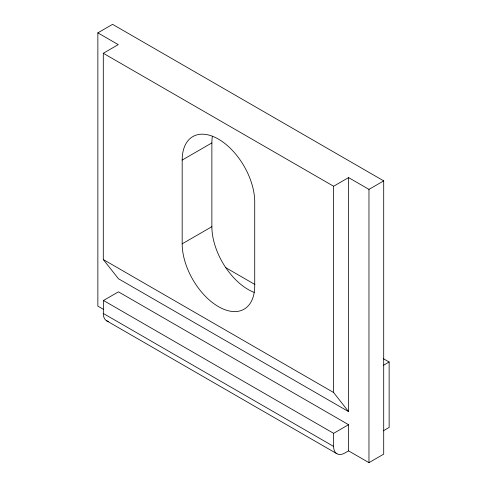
<?xml version="1.0" encoding="UTF-8"?>
<svg xmlns="http://www.w3.org/2000/svg" width="487" height="487" viewBox="0 0 487 487"><rect width="100%" height="100%" fill="white"/><g stroke="black" fill="none" stroke-linecap="round" stroke-linejoin="round"><path stroke-width="0.73" d="M108.339 321.426A16.028 9.253 -60 0 1 103.299 313.451L103.5 300.479L118.457 291.841L348.564 424.694L348.564 450.871L368.969 462.65L383.701 454.146L383.701 180.878L112.588 24.35L97.857 32.854L97.857 306.122L103.78 309.543M103.299 53.272L333.607 186.241L348.564 177.603L348.564 411.606L118.457 278.759L103.299 259.534L103.299 53.272L118.256 44.634L97.857 32.854M182.181 160.065A51.293 29.616 60 0 1 218.45 139.124A51.293 29.616 60 0 1 254.719 201.947L254.719 285.705A51.293 29.616 60 0 1 218.45 306.646A51.293 29.616 60 0 1 182.181 243.829L182.181 160.065L211.875 142.922A51.293 29.616 60 0 1 212.393 136.196M182.181 243.829L211.875 226.68L211.875 142.922M348.564 177.603L368.969 189.382L383.701 180.878M383.33 365.366L389.143 362.005L389.143 427.446L383.33 430.8M103.5 300.479L333.607 433.333L348.564 424.694M348.564 450.871L344.942 452.965A16.028 9.253 -60 0 1 333.607 446.421L103.299 313.451M225.292 267.412L254.908 284.505M383.22 358.59L389.143 362.005M103.299 259.534L333.607 392.504L348.564 411.606M106.616 320.793L336.925 453.756M368.969 189.382L368.969 462.65M333.607 186.241L333.607 392.504M333.607 433.333L333.607 446.421M254.232 292.419A51.293 29.616 60 0 1 211.875 226.68"/></g></svg>
